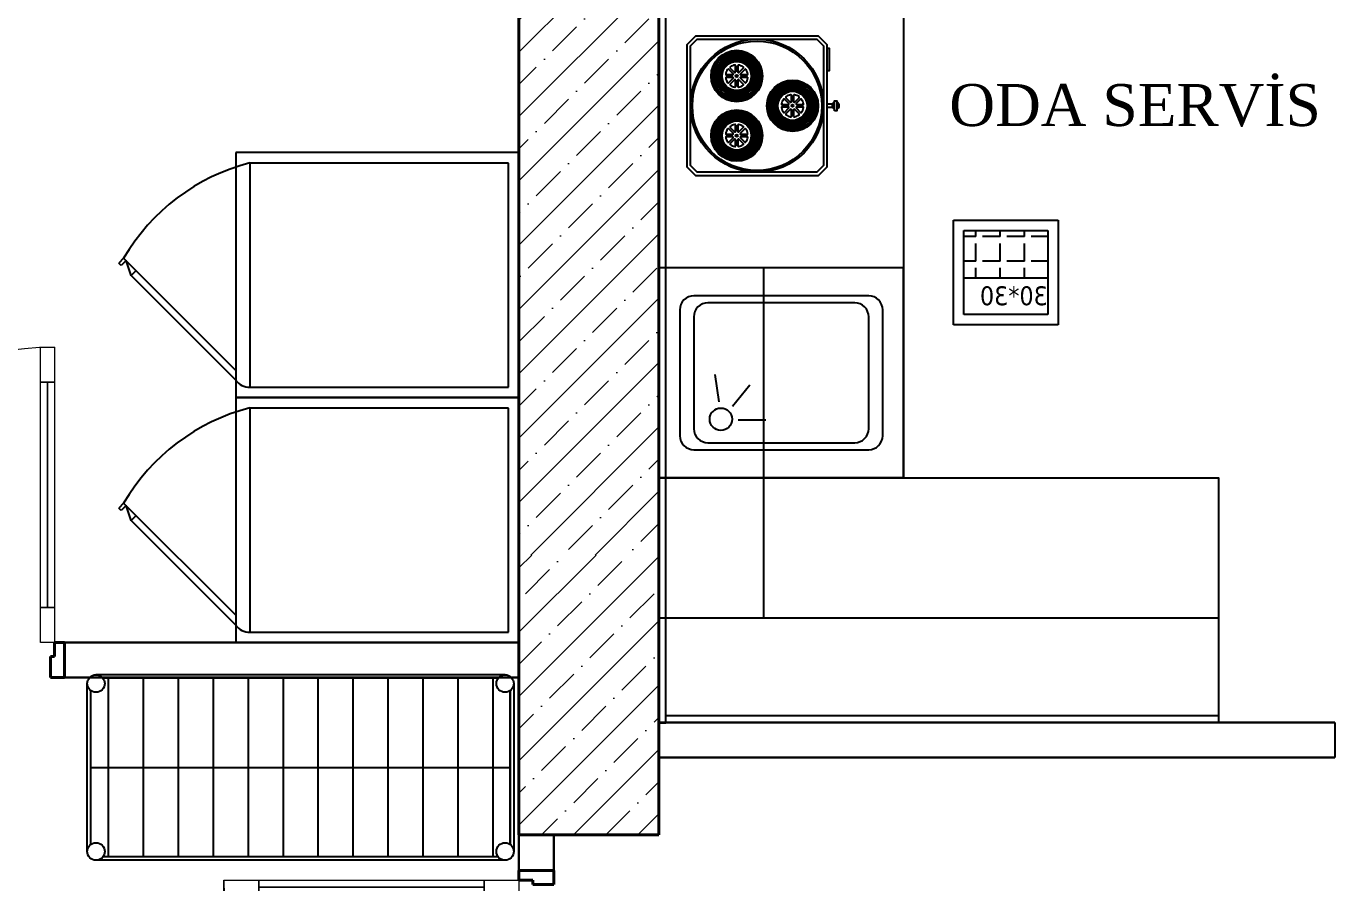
# Model space of a CAD drawing. Header units: millimetres. Extents: x 1531071 to 1560283, y -701792 to -691067.
# Drawn here: x 1553446.3 to 1553820.5, y -700233.9 to -699989.1 of the extents above; entities that cross this region are included whole.
import ezdxf

# ---------------------------------------------------------------- set-up
doc = ezdxf.new("R2010")
doc.units = ezdxf.units.MM
doc.header["$LTSCALE"] = 20
doc.header["$MEASUREMENT"] = 0
for name, color, linetype, lineweight in [('0 CE EQUP', 7, 'Continuous', 18), ('GRC-Ekipman', 4, 'Continuous', 25), ('wall ext', 30, 'Continuous', 30)]:
    doc.layers.add(name, color=color, linetype=linetype, lineweight=lineweight)
for name, color, linetype in [('07 MYCO', 7, 'Continuous'), ('Kıtc-002 Çizgi', 7, 'Continuous'), ('Kıtc-028 Yer Izgarası', 252, 'Continuous'), ('SOŞUK ODA PANELİ', 4, 'Continuous')]:
    doc.layers.add(name, color=color, linetype=linetype)
for name, color, linetype, lineweight, true_color in [('Двери ArchiCAD_Ном._пера__23', 7, 'Continuous', 40, 0xff6600), ('Двери ArchiCAD_Ном._пера__3', 7, 'Continuous', 20, 0xff6600), ('Двери ArchiCAD_Ном._пера__47', 7, 'Continuous', 25, 0x373737), ('Конструктив - Колонны_Ном._пера__202', 7, 'Continuous', 0, 0x38637a), ('Конструктив - Колонны_Ном._пера__28', 7, 'Continuous', 40, 0xffe4e1), ('Окна ArchiCAD_Ном._пера__3', 7, 'Continuous', 20, 0xff6600)]:
    doc.layers.add(name, color=color, linetype=linetype, lineweight=lineweight, true_color=true_color)
doc.styles.get("Standard").update_dxf_attribs({"font": 'tahoma.ttf', "height": 10})
doc.styles.add('Times New  Roman', font='times.ttf')

# ---------------------------------------------------------------- blocks, each defined once
blk = doc.blocks.new('Однопольная дверь 17')
at = {"layer": 'Двери ArchiCAD_Ном._пера__23', "linetype": 'Continuous'}
for p, q in [((-422, 0), (-450, 0)), ((-450, 0), (-450, -100)), ((-422, -40), (-422, 0)), ((450, 0), (422, 0)), ((422, 0), (422, -40)), ((450, -100), (450, 0)), ((-410, -40), (-422, -40)), ((-410, -100), (-410, -40)), ((422, -40), (410, -40)), ((410, -40), (410, -100)), ((-450, -100), (-410, -100)), ((410, -100), (450, -100))]:
    blk.add_line(p, q, dxfattribs=at)
at = {"layer": 'Двери ArchiCAD_Ном._пера__3', "linetype": 'Continuous'}
for p, q in [((382, 744), (382, 844)), ((382, 844), (422, 844)), ((422, 844), (422, 744)), ((382, 744), (402, 744)), ((382, 100), (382, 744)), ((422, 744), (382, 744)), ((402, 744), (422, 744)), ((402, 100), (402, 744)), ((402, 744), (402, 100)), ((402, 744), (402, 100)), ((422, 744), (422, 100)), ((402, 100), (382, 100)), ((382, 0), (382, 100)), ((382, 100), (422, 100)), ((422, 100), (402, 100)), ((422, 100), (422, 0)), ((422, 0), (382, 0))]:
    blk.add_line(p, q, dxfattribs=at)
blk.add_arc((422, 0), 844, 90, 180, dxfattribs=at)
at = {"layer": 'Двери ArchiCAD_Ном._пера__47', "linetype": 'Continuous'}
for p, q in [((-450, 0), (-450, -100)), ((450, 0), (450, -100))]:
    blk.add_line(p, q, dxfattribs=at)
blk = doc.blocks.new('Frenox Depo Tipi Dolpa Tek Kapı')
for p, q in [((70, 81), (0, 81)), ((0, 81), (0, 0)), ((70, 0), (70, 81)), ((0, 0), (70, 0))]:
    blk.add_line(p, q)
at = {"color": 251}
for p, q in [((67, 78), (3, 78)), ((3, 78), (3, 4)), ((67, 4), (67, 78)), ((3, 4), (67, 4))]:
    blk.add_line(p, q, dxfattribs=at)
at = {"color": 251, "linetype": 'Continuous'}
for p, q in [((2.95, 4), (67.05, 4)), ((62.22, 0), (30.17, -32.06)), ((65.05, 0), (35.11, -29.94)), ((35.11, -29.94), (30.87, -31.35)), ((33.7, -28.52), (35.11, -29.94)), ((30.17, -32.06), (31.58, -33.47)), ((30.87, -31.35), (32.29, -32.76)), ((32.29, -32.76), (31.58, -33.47))]:
    blk.add_line(p, q, dxfattribs=at)
for centre, radius, start, end in [((59.94, 18.71), 58.86, 194.4777, 239.613), ((61.96, 4.05), 5.1, 307.4032, 359.4667)]:
    blk.add_arc(centre, radius, start, end, dxfattribs=at)
blk = doc.blocks.new('istif rafı 122-53')
at = {"ltscale": 5}
for p, q in [((119.5, 0), (2.51, 0)), ((117.5, -1), (4.5, -1)), ((117.5, -52), (4.5, -52)), ((119.5, -53), (2.5, -53))]:
    blk.add_line(p, q, dxfattribs=at)
for p, q in [((0, -50.5), (0, -2.5)), ((122, -2.5), (122, -50.5)), ((1, -48.5), (1, -4.5)), ((121, -4.5), (121, -48.5)), ((121, -48.5), (121, -4.5))]:
    blk.add_line(p, q)
at = {"color": 149, "ltscale": 5}
for p, q in [((6, -1), (6, -52)), ((16, -1), (16, -52)), ((26, -1), (26, -52)), ((36, -1), (36, -52)), ((46, -1), (46, -52)), ((56, -1), (56, -52)), ((66, -1), (66, -52)), ((76, -1), (76, -52)), ((86, -1), (86, -52)), ((96, -1), (96, -52)), ((106, -1), (106, -52)), ((116, -1), (116, -52)), ((1, -26.5), (121, -26.5))]:
    blk.add_line(p, q, dxfattribs=at)
at = {"ltscale": 5}
for centre in [(2.5, -2.5), (119.5, -2.5), (2.5, -50.5), (119.5, -50.5)]:
    blk.add_circle(centre, 2.5, dxfattribs=at)
blk = doc.blocks.new('A$C16284146')
at = {"layer": 'Kıtc-002 Çizgi'}
for p, q in [((21.66, 52.76), (29.47, 53.87)), ((20.43, 48.95), (26.53, 43.94)), ((16.52, 47.29), (16.52, 39.4))]:
    blk.add_line(p, q, dxfattribs=at)
for points in [[(0, 0), (60, 0), (60, 70), (0, 70)], [(0, 68), (60, 68), (60, 70), (0, 70)]]:
    blk.add_lwpolyline(points, close=True, dxfattribs=at)
for points in [[(12, 6), (48, 6, 0.414214), (52, 10), (52, 60, 0.414214), (48, 64), (12, 64, 0.414214), (8, 60), (8, 10, 0.414214)], [(14, 10), (46, 10, 0.414214), (50, 14), (50, 56, 0.414214), (46, 60), (14, 60, 0.414214), (10, 56), (10, 14, 0.414214)]]:
    blk.add_lwpolyline(points, format="xyb", close=True, dxfattribs=at)
blk.add_circle((16.71, 52.26), 3.19, dxfattribs=at)
blk = doc.blocks.new('A$C1AAB3821')
at = {"layer": 'Kıtc-028 Yer Izgarası'}
for p, q in [((30, 30), (0, 30)), ((0, 30), (0, 0)), ((30, 0), (30, 30)), ((27, 27), (3, 27)), ((3, 27), (3, 3)), ((9.65, 25.24), (9.65, 27)), ((16.63, 25.24), (16.63, 27)), ((23.62, 25.24), (23.62, 27)), ((27, 3), (27, 27)), ((3, 25.24), (7.74, 25.24)), ((9.65, 25.24), (14.73, 25.24)), ((9.65, 18.25), (9.65, 23.33)), ((16.63, 25.24), (21.71, 25.24)), ((16.63, 18.25), (16.63, 23.33)), ((23.62, 25.24), (27, 25.24)), ((23.62, 18.25), (23.62, 23.33)), ((3, 18.25), (7.74, 18.25)), ((9.65, 18.25), (14.73, 18.25)), ((9.65, 13.5), (9.65, 16.35)), ((16.63, 18.25), (21.71, 18.25)), ((16.63, 13.5), (16.63, 16.35)), ((23.62, 18.25), (27, 18.25)), ((23.62, 13.5), (23.62, 16.35)), ((27, 13.5), (3, 13.5)), ((3, 13.5), (3, 3)), ((27, 3), (27, 13.5)), ((0, 0), (30, 0)), ((3, 3), (27, 3)), ((3, 3), (27, 3))]:
    blk.add_line(p, q, dxfattribs=at)
blk.add_text('30*30', height=5.4, dxfattribs=at).set_placement((3, 5.64))
blk = doc.blocks.new('KSE03')
at = {"layer": '07 MYCO', "linetype": 'Continuous'}
for p, q in [((109.7, -110.4, 867.3), (109.7, -110.4, 868.5)), ((120.3, -110.4, 867.3), (120.3, -110.4, 868.5)), ((279.7, -110.4, 867.3), (279.7, -110.4, 868.5)), ((290.3, -110.4, 867.3), (290.3, -110.4, 868.5)), ((83.4, -136.6, 867.3), (83.4, -136.6, 868.5)), ((83.4, -147.3, 867.3), (83.4, -147.3, 868.5)), ((103, -138.9, 867.3), (85.4, -138.9, 867.3)), ((85.4, -138.9, 868.5), (103, -138.9, 868.5)), ((85.4, -138.9, 867.3), (85.4, -138.9, 868.5)), ((85.4, -144.9, 867.3), (103, -144.9, 867.3)), ((103, -144.9, 868.5), (85.4, -144.9, 868.5)), ((85.4, -144.9, 867.3), (85.4, -144.9, 868.5)), ((88.9, -123.4, 867.3), (88.9, -123.4, 868.5)), ((92, -123.1, 867.3), (104.4, -135.6, 867.3)), ((104.4, -135.6, 868.5), (92, -123.1, 868.5)), ((92, -123.1, 867.3), (92, -123.1, 868.5)), ((104.4, -148.3, 867.3), (92, -160.7, 867.3)), ((92, -160.7, 868.5), (104.4, -148.3, 868.5)), ((108.7, -131.4, 867.3), (96.2, -118.9, 867.3)), ((96.2, -118.9, 868.5), (108.7, -131.4, 868.5)), ((96.2, -118.9, 867.3), (96.2, -118.9, 868.5)), ((96.5, -115.9, 867.3), (96.5, -115.9, 868.5)), ((103, -138.9, 867.3), (103, -138.9, 868.5)), ((103, -144.9, 867.3), (103, -144.9, 868.5)), ((104.4, -135.6, 867.3), (104.4, -135.6, 868.5)), ((104.4, -148.3, 867.3), (104.4, -148.3, 868.5)), ((108.7, -131.4, 867.3), (108.7, -131.4, 868.5)), ((112, -112.4, 867.3), (112, -130, 867.3)), ((112, -130, 868.5), (112, -112.4, 868.5)), ((112, -112.4, 867.3), (112, -112.4, 868.5)), ((112, -130, 867.3), (112, -130, 868.5)), ((118, -130, 867.3), (118, -112.4, 867.3)), ((118, -112.4, 868.5), (118, -130, 868.5)), ((118, -112.4, 867.3), (118, -112.4, 868.5)), ((118, -130, 867.3), (118, -130, 868.5)), ((133.8, -118.9, 867.3), (121.3, -131.4, 867.3)), ((121.3, -131.4, 868.5), (133.8, -118.9, 868.5)), ((121.3, -131.4, 867.3), (121.3, -131.4, 868.5)), ((125.6, -135.6, 867.3), (138, -123.1, 867.3)), ((138, -123.1, 868.5), (125.6, -135.6, 868.5)), ((125.6, -135.6, 867.3), (125.6, -135.6, 868.5)), ((138, -160.7, 867.3), (125.6, -148.3, 867.3)), ((125.6, -148.3, 868.5), (138, -160.7, 868.5)), ((125.6, -148.3, 867.3), (125.6, -148.3, 868.5)), ((144.6, -138.9, 867.3), (127, -138.9, 867.3)), ((127, -138.9, 868.5), (144.6, -138.9, 868.5)), ((127, -138.9, 867.3), (127, -138.9, 868.5)), ((127, -144.9, 867.3), (144.6, -144.9, 867.3)), ((144.6, -144.9, 868.5), (127, -144.9, 868.5)), ((127, -144.9, 867.3), (127, -144.9, 868.5)), ((133.5, -115.9, 867.3), (133.5, -115.9, 868.5)), ((133.8, -118.9, 867.3), (133.8, -118.9, 868.5)), ((138, -123.1, 867.3), (138, -123.1, 868.5)), ((141.1, -123.4, 867.3), (141.1, -123.4, 868.5)), ((144.6, -138.9, 867.3), (144.6, -138.9, 868.5)), ((144.6, -144.9, 867.3), (144.6, -144.9, 868.5)), ((146.6, -136.6, 867.3), (146.6, -136.6, 868.5)), ((146.6, -147.3, 867.3), (146.6, -147.3, 868.5)), ((253.4, -136.6, 867.3), (253.4, -136.6, 868.5)), ((253.4, -147.3, 867.3), (253.4, -147.3, 868.5)), ((273, -138.9, 867.3), (255.4, -138.9, 867.3)), ((255.4, -138.9, 868.5), (273, -138.9, 868.5)), ((255.4, -138.9, 867.3), (255.4, -138.9, 868.5)), ((255.4, -144.9, 867.3), (273, -144.9, 867.3)), ((273, -144.9, 868.5), (255.4, -144.9, 868.5)), ((255.4, -144.9, 867.3), (255.4, -144.9, 868.5)), ((258.9, -123.4, 867.3), (258.9, -123.4, 868.5)), ((262, -123.1, 867.3), (274.4, -135.6, 867.3)), ((274.4, -135.6, 868.5), (262, -123.1, 868.5)), ((262, -123.1, 867.3), (262, -123.1, 868.5)), ((274.4, -148.3, 867.3), (262, -160.7, 867.3)), ((262, -160.7, 868.5), (274.4, -148.3, 868.5)), ((278.7, -131.4, 867.3), (266.2, -118.9, 867.3)), ((266.2, -118.9, 868.5), (278.7, -131.4, 868.5)), ((266.2, -118.9, 867.3), (266.2, -118.9, 868.5)), ((266.5, -115.9, 867.3), (266.5, -115.9, 868.5)), ((273, -138.9, 867.3), (273, -138.9, 868.5)), ((273, -144.9, 867.3), (273, -144.9, 868.5)), ((274.4, -135.6, 867.3), (274.4, -135.6, 868.5)), ((274.4, -148.3, 867.3), (274.4, -148.3, 868.5)), ((278.7, -131.4, 867.3), (278.7, -131.4, 868.5)), ((282, -112.4, 867.3), (282, -130, 867.3)), ((282, -130, 868.5), (282, -112.4, 868.5)), ((282, -112.4, 867.3), (282, -112.4, 868.5)), ((282, -130, 867.3), (282, -130, 868.5)), ((288, -130, 867.3), (288, -112.4, 867.3)), ((288, -112.4, 868.5), (288, -130, 868.5)), ((288, -112.4, 867.3), (288, -112.4, 868.5)), ((288, -130, 867.3), (288, -130, 868.5)), ((303.8, -118.9, 867.3), (291.3, -131.4, 867.3)), ((291.3, -131.4, 868.5), (303.8, -118.9, 868.5)), ((291.3, -131.4, 867.3), (291.3, -131.4, 868.5)), ((295.6, -135.6, 867.3), (308, -123.1, 867.3)), ((308, -123.1, 868.5), (295.6, -135.6, 868.5)), ((295.6, -135.6, 867.3), (295.6, -135.6, 868.5)), ((308, -160.7, 867.3), (295.6, -148.3, 867.3)), ((295.6, -148.3, 868.5), (308, -160.7, 868.5)), ((295.6, -148.3, 867.3), (295.6, -148.3, 868.5)), ((314.6, -138.9, 867.3), (297, -138.9, 867.3)), ((297, -138.9, 868.5), (314.6, -138.9, 868.5)), ((297, -138.9, 867.3), (297, -138.9, 868.5)), ((297, -144.9, 867.3), (314.6, -144.9, 867.3)), ((314.6, -144.9, 868.5), (297, -144.9, 868.5)), ((297, -144.9, 867.3), (297, -144.9, 868.5)), ((303.5, -115.9, 867.3), (303.5, -115.9, 868.5)), ((303.8, -118.9, 867.3), (303.8, -118.9, 868.5)), ((308, -123.1, 867.3), (308, -123.1, 868.5)), ((311.1, -123.4, 867.3), (311.1, -123.4, 868.5)), ((314.6, -138.9, 867.3), (314.6, -138.9, 868.5)), ((314.6, -144.9, 867.3), (314.6, -144.9, 868.5)), ((316.6, -136.6, 867.3), (316.6, -136.6, 868.5)), ((316.6, -147.3, 867.3), (316.6, -147.3, 868.5)), ((88.9, -160.5, 867.3), (88.9, -160.5, 868.5)), ((92, -160.7, 867.3), (92, -160.7, 868.5)), ((96.2, -165, 867.3), (108.7, -152.5, 867.3)), ((108.7, -152.5, 868.5), (96.2, -165, 868.5)), ((96.2, -165, 867.3), (96.2, -165, 868.5)), ((96.5, -168, 867.3), (96.5, -168, 868.5)), ((108.7, -152.5, 867.3), (108.7, -152.5, 868.5)), ((109.7, -173.5, 867.3), (109.7, -173.5, 868.5)), ((112, -153.9, 867.3), (112, -171.5, 867.3)), ((112, -171.5, 868.5), (112, -153.9, 868.5)), ((112, -153.9, 867.3), (112, -153.9, 868.5)), ((112, -171.5, 867.3), (112, -171.5, 868.5)), ((118, -171.5, 867.3), (118, -153.9, 867.3)), ((118, -153.9, 868.5), (118, -171.5, 868.5)), ((118, -153.9, 867.3), (118, -153.9, 868.5)), ((118, -171.5, 867.3), (118, -171.5, 868.5)), ((120.3, -173.5, 867.3), (120.3, -173.5, 868.5)), ((121.3, -152.5, 867.3), (133.8, -165, 867.3)), ((133.8, -165, 868.5), (121.3, -152.5, 868.5)), ((121.3, -152.5, 867.3), (121.3, -152.5, 868.5)), ((133.5, -168, 867.3), (133.5, -168, 868.5)), ((133.8, -165, 867.3), (133.8, -165, 868.5)), ((138, -160.7, 867.3), (138, -160.7, 868.5)), ((141.1, -160.5, 867.3), (141.1, -160.5, 868.5)), ((258.9, -160.5, 867.3), (258.9, -160.5, 868.5)), ((262, -160.7, 867.3), (262, -160.7, 868.5)), ((266.2, -165, 867.3), (278.7, -152.5, 867.3)), ((278.7, -152.5, 868.5), (266.2, -165, 868.5)), ((266.2, -165, 867.3), (266.2, -165, 868.5)), ((266.5, -168, 867.3), (266.5, -168, 868.5)), ((278.7, -152.5, 867.3), (278.7, -152.5, 868.5)), ((279.7, -173.5, 867.3), (279.7, -173.5, 868.5)), ((282, -153.9, 867.3), (282, -171.5, 867.3)), ((282, -171.5, 868.5), (282, -153.9, 868.5)), ((282, -153.9, 867.3), (282, -153.9, 868.5)), ((282, -171.5, 867.3), (282, -171.5, 868.5)), ((288, -171.5, 867.3), (288, -153.9, 867.3)), ((288, -153.9, 868.5), (288, -171.5, 868.5)), ((288, -153.9, 867.3), (288, -153.9, 868.5)), ((288, -171.5, 867.3), (288, -171.5, 868.5)), ((290.3, -173.5, 867.3), (290.3, -173.5, 868.5)), ((291.3, -152.5, 867.3), (303.8, -165, 867.3)), ((303.8, -165, 868.5), (291.3, -152.5, 868.5)), ((291.3, -152.5, 867.3), (291.3, -152.5, 868.5)), ((303.5, -168, 867.3), (303.5, -168, 868.5)), ((303.8, -165, 867.3), (303.8, -165, 868.5)), ((308, -160.7, 867.3), (308, -160.7, 868.5)), ((311.1, -160.5, 867.3), (311.1, -160.5, 868.5)), ((168.4, -296.2, 867.3), (168.4, -296.2, 868.5)), ((188, -298.5, 867.3), (170.4, -298.5, 867.3)), ((170.4, -298.5, 868.5), (188, -298.5, 868.5)), ((170.4, -298.5, 867.3), (170.4, -298.5, 868.5)), ((173.9, -283, 867.3), (173.9, -283, 868.5)), ((177, -282.7, 867.3), (189.4, -295.1, 867.3)), ((189.4, -295.1, 868.5), (177, -282.7, 868.5)), ((177, -282.7, 867.3), (177, -282.7, 868.5)), ((193.7, -290.9, 867.3), (181.2, -278.5, 867.3)), ((181.2, -278.5, 868.5), (193.7, -290.9, 868.5)), ((181.2, -278.5, 867.3), (181.2, -278.5, 868.5)), ((181.5, -275.4, 867.3), (181.5, -275.4, 868.5)), ((188, -298.5, 867.3), (188, -298.5, 868.5)), ((189.4, -295.1, 867.3), (189.4, -295.1, 868.5)), ((193.7, -290.9, 867.3), (193.7, -290.9, 868.5)), ((194.7, -269.9, 867.3), (194.7, -269.9, 868.5)), ((197, -271.9, 867.3), (197, -289.5, 867.3)), ((197, -289.5, 868.5), (197, -271.9, 868.5)), ((197, -271.9, 867.3), (197, -271.9, 868.5)), ((197, -289.5, 867.3), (197, -289.5, 868.5)), ((203, -289.5, 867.3), (203, -271.9, 867.3)), ((203, -271.9, 868.5), (203, -289.5, 868.5)), ((203, -271.9, 867.3), (203, -271.9, 868.5)), ((203, -289.5, 867.3), (203, -289.5, 868.5)), ((205.3, -269.9, 867.3), (205.3, -269.9, 868.5)), ((218.8, -278.5, 867.3), (206.3, -290.9, 867.3)), ((206.3, -290.9, 868.5), (218.8, -278.5, 868.5)), ((206.3, -290.9, 867.3), (206.3, -290.9, 868.5)), ((210.6, -295.1, 867.3), (223, -282.7, 867.3)), ((223, -282.7, 868.5), (210.6, -295.1, 868.5)), ((210.6, -295.1, 867.3), (210.6, -295.1, 868.5)), ((229.6, -298.5, 867.3), (212, -298.5, 867.3)), ((212, -298.5, 868.5), (229.6, -298.5, 868.5)), ((212, -298.5, 867.3), (212, -298.5, 868.5)), ((218.5, -275.4, 867.3), (218.5, -275.4, 868.5)), ((218.8, -278.5, 867.3), (218.8, -278.5, 868.5)), ((223, -282.7, 867.3), (223, -282.7, 868.5)), ((226.1, -283, 867.3), (226.1, -283, 868.5)), ((229.6, -298.5, 867.3), (229.6, -298.5, 868.5)), ((231.6, -296.2, 867.3), (231.6, -296.2, 868.5)), ((168.4, -306.8, 867.3), (168.4, -306.8, 868.5)), ((170.4, -304.5, 867.3), (188, -304.5, 867.3)), ((188, -304.5, 868.5), (170.4, -304.5, 868.5)), ((170.4, -304.5, 867.3), (170.4, -304.5, 868.5)), ((173.9, -320, 867.3), (173.9, -320, 868.5)), ((189.4, -307.8, 867.3), (177, -320.3, 867.3)), ((177, -320.3, 868.5), (189.4, -307.8, 868.5)), ((177, -320.3, 867.3), (177, -320.3, 868.5)), ((181.2, -324.5, 867.3), (193.7, -312.1, 867.3)), ((193.7, -312.1, 868.5), (181.2, -324.5, 868.5)), ((181.2, -324.5, 867.3), (181.2, -324.5, 868.5)), ((181.5, -327.6, 867.3), (181.5, -327.6, 868.5)), ((188, -304.5, 867.3), (188, -304.5, 868.5)), ((189.4, -307.8, 867.3), (189.4, -307.8, 868.5)), ((193.7, -312.1, 867.3), (193.7, -312.1, 868.5)), ((194.7, -333, 867.3), (194.7, -333, 868.5)), ((197, -313.5, 867.3), (197, -331.1, 867.3)), ((197, -331.1, 868.5), (197, -313.5, 868.5)), ((197, -313.5, 867.3), (197, -313.5, 868.5)), ((197, -331.1, 867.3), (197, -331.1, 868.5)), ((203, -331.1, 867.3), (203, -313.5, 867.3)), ((203, -313.5, 868.5), (203, -331.1, 868.5)), ((203, -313.5, 867.3), (203, -313.5, 868.5)), ((203, -331.1, 867.3), (203, -331.1, 868.5)), ((205.3, -333, 867.3), (205.3, -333, 868.5)), ((206.3, -312.1, 867.3), (218.8, -324.5, 867.3)), ((218.8, -324.5, 868.5), (206.3, -312.1, 868.5)), ((206.3, -312.1, 867.3), (206.3, -312.1, 868.5)), ((223, -320.3, 867.3), (210.6, -307.8, 867.3)), ((210.6, -307.8, 868.5), (223, -320.3, 868.5)), ((210.6, -307.8, 867.3), (210.6, -307.8, 868.5)), ((212, -304.5, 867.3), (229.6, -304.5, 867.3)), ((229.6, -304.5, 868.5), (212, -304.5, 868.5)), ((212, -304.5, 867.3), (212, -304.5, 868.5)), ((218.5, -327.6, 867.3), (218.5, -327.6, 868.5)), ((218.8, -324.5, 867.3), (218.8, -324.5, 868.5)), ((223, -320.3, 867.3), (223, -320.3, 868.5)), ((226.1, -320, 867.3), (226.1, -320, 868.5)), ((229.6, -304.5, 867.3), (229.6, -304.5, 868.5)), ((231.6, -306.8, 867.3), (231.6, -306.8, 868.5))]:
    blk.add_line(p, q, dxfattribs=at)
at = {"layer": '07 MYCO'}
for p, q in [((195, -416.3), (195, -400)), ((205, -416.3), (205, -400))]:
    blk.add_line(p, q, dxfattribs=at)
for points in [[(25, 0), (375, 0), (400, -25), (400, -375), (375, -400), (25, -400), (0, -375), (0, -25)], [(29.1, -10), (370.9, -10), (390, -29.1), (390, -370.9), (370.9, -390), (29.1, -390), (10, -370.9), (10, -29.1)], [(363.7, -400), (300.8, -400), (300.8, -407.6), (363.7, -407.6)], [(186, -422), (214, -422), (214, -428), (186, -428)]]:
    blk.add_lwpolyline(points, close=True, dxfattribs=at)
for radius in [190, 185]:
    blk.add_circle((200, -200), radius, dxfattribs=at)
at = {"layer": '07 MYCO', "linetype": 'Continuous'}
for centre, radius in [((115, -141.9, 895.2), 73.5), ((115, -141.9, 894), 73.5), ((115, -141.9, 894), 70.1), ((115, -141.9, 895.2), 70.1), ((115, -141.9, 895.6), 69.6), ((115, -141.9, 895.8), 69.6), ((115, -141.9, 896.3), 69.5), ((115, -141.9, 895.4), 68.4), ((115, -141.9, 895.8), 68.3), ((115, -141.9, 896.3), 68.3), ((115, -141.9, 904.8), 68.1), ((285, -141.9, 895.2), 73.5), ((285, -141.9, 894), 73.5), ((285, -141.9, 894), 70.1), ((285, -141.9, 895.2), 70.1), ((285, -141.9, 895.6), 69.6), ((285, -141.9, 895.8), 69.6), ((285, -141.9, 896.3), 69.5), ((285, -141.9, 895.4), 68.4), ((285, -141.9, 895.8), 68.3), ((285, -141.9, 896.3), 68.3), ((285, -141.9, 904.8), 68.1), ((115, -141.9, 904.6), 66.9), ((115, -141.9, 908.6), 62.2), ((115, -141.9, 909.8), 62.2), ((115, -141.9, 908.6), 57.6), ((115, -141.9, 909.8), 57.6), ((115, -141.9, 907), 55.9), ((115, -141.9, 907.2), 54.7), ((115, -141.9, 897.4), 54.7), ((115, -141.9, 896.3), 54.3), ((115, -141.9, 895.8), 54), ((115, -141.9, 897.6), 53.5), ((115, -141.9, 894.6), 51.5), ((115, -141.9, 895.8), 51.5), ((115, -141.9, 894.6), 48.7), ((115, -141.9, 895.8), 48.7), ((115, -141.9, 892.8), 46.7), ((115, -141.9, 892.9), 45.6), ((115, -141.9, 870.2), 44.8), ((115, -141.9, 870.3), 43.6), ((115, -141.9, 867.3), 41.6), ((115, -141.9, 868.5), 41.6), ((285, -141.9, 904.6), 66.9), ((285, -141.9, 908.6), 62.2), ((285, -141.9, 909.8), 62.2), ((285, -141.9, 908.6), 57.6), ((285, -141.9, 909.8), 57.6), ((285, -141.9, 907), 55.9), ((285, -141.9, 907.2), 54.7), ((285, -141.9, 897.4), 54.7), ((285, -141.9, 896.3), 54.3), ((285, -141.9, 895.8), 54), ((285, -141.9, 897.6), 53.5), ((285, -141.9, 894.6), 51.5), ((285, -141.9, 895.8), 51.5), ((285, -141.9, 894.6), 48.7), ((285, -141.9, 895.8), 48.7), ((285, -141.9, 892.8), 46.7), ((285, -141.9, 892.9), 45.6), ((285, -141.9, 870.2), 44.8), ((285, -141.9, 870.3), 43.6), ((285, -141.9, 867.3), 41.6), ((285, -141.9, 868.5), 41.6), ((115, -141.9, 867.3), 3.25), ((115, -141.9, 868.5), 3.25), ((285, -141.9, 867.3), 3.25), ((285, -141.9, 868.5), 3.25), ((200, -301.5, 895.2), 73.5), ((200, -301.5, 894), 73.5), ((200, -301.5, 894), 70.1), ((200, -301.5, 895.2), 70.1), ((200, -301.5, 895.6), 69.6), ((200, -301.5, 895.8), 69.6), ((200, -301.5, 896.3), 69.5), ((200, -301.5, 895.4), 68.4), ((200, -301.5, 896.3), 68.3), ((200, -301.5, 895.8), 68.3), ((200, -301.5, 904.8), 68.1), ((200, -301.5, 904.6), 66.9), ((200, -301.5, 908.6), 62.2), ((200, -301.5, 909.8), 62.2), ((200, -301.5, 909.8), 57.6), ((200, -301.5, 908.6), 57.6), ((200, -301.5, 907), 55.9), ((200, -301.5, 907.2), 54.7), ((200, -301.5, 897.4), 54.7), ((200, -301.5, 896.3), 54.3), ((200, -301.5, 895.8), 54), ((200, -301.5, 897.6), 53.5), ((200, -301.5, 894.6), 51.5), ((200, -301.5, 895.8), 51.5), ((200, -301.5, 895.8), 48.7), ((200, -301.5, 894.6), 48.7), ((200, -301.5, 892.8), 46.7), ((200, -301.5, 892.9), 45.6), ((200, -301.5, 870.2), 44.8), ((200, -301.5, 870.3), 43.6), ((200, -301.5, 867.3), 41.6), ((200, -301.5, 868.5), 41.6), ((200, -301.5, 867.3), 3.25), ((200, -301.5, 868.5), 3.25)]:
    blk.add_circle(centre, radius, dxfattribs=at)
for centre, radius, start, end in [((115, -141.9, 867.3), 32, 99.5941, 125.4059), ((115, -141.9, 868.5), 32, 99.5941, 125.4059), ((110, -112.4, 867.3), 2, 0, 99.5941), ((110, -112.4, 868.5), 2, 0, 99.5941), ((120, -112.4, 867.3), 2, 80.4059, 180), ((120, -112.4, 868.5), 2, 80.4059, 180), ((115, -141.9, 867.3), 32, 54.5941, 80.4059), ((115, -141.9, 868.5), 32, 54.5941, 80.4059), ((285, -141.9, 867.3), 32, 99.5941, 125.4059), ((285, -141.9, 868.5), 32, 99.5941, 125.4059), ((280, -112.4, 867.3), 2, 0, 99.5941), ((280, -112.4, 868.5), 2, 0, 99.5941), ((290, -112.4, 867.3), 2, 80.4059, 180), ((290, -112.4, 868.5), 2, 80.4059, 180), ((285, -141.9, 867.3), 32, 54.5941, 80.4059), ((285, -141.9, 868.5), 32, 54.5941, 80.4059), ((115, -141.9, 867.3), 32, 144.5941, 170.4059), ((115, -141.9, 868.5), 32, 144.5941, 170.4059), ((85.4, -136.9, 867.3), 2, 170.4059, 270), ((85.4, -136.9, 868.5), 2, 170.4059, 270), ((85.4, -146.9, 867.3), 2, 90, 189.5941), ((85.4, -146.9, 868.5), 2, 90, 189.5941), ((115, -141.9, 867.3), 32, 189.5941, 215.4059), ((115, -141.9, 868.5), 32, 189.5941, 215.4059), ((90.5, -124.6, 867.3), 2, 45, 144.5941), ((90.5, -124.6, 868.5), 2, 45, 144.5941), ((97.6, -117.5, 867.3), 2, 125.4059, 225), ((97.6, -117.5, 868.5), 2, 125.4059, 225), ((103, -137, 867.3), 1.96, 270, 45), ((103, -137, 868.5), 1.96, 270, 45), ((103, -146.9, 867.3), 1.96, 315, 90), ((103, -146.9, 868.5), 1.96, 315, 90), ((110, -130, 867.3), 1.96, 225, 0), ((110, -130, 868.5), 1.96, 225, 0), ((120, -130, 867.3), 1.96, 180, 315), ((120, -130, 868.5), 1.96, 180, 315), ((127, -137, 867.3), 1.96, 135, 270), ((127, -137, 868.5), 1.96, 135, 270), ((127, -146.9, 867.3), 1.96, 90, 225), ((127, -146.9, 868.5), 1.96, 90, 225), ((132.4, -117.5, 867.3), 2, 315, 54.5941), ((132.4, -117.5, 868.5), 2, 315, 54.5941), ((139.5, -124.6, 867.3), 2, 35.4059, 135), ((139.5, -124.6, 868.5), 2, 35.4059, 135), ((115, -141.9, 867.3), 32, 9.5941, 35.4059), ((115, -141.9, 868.5), 32, 9.5941, 35.4059), ((115, -141.9, 867.3), 32, 324.5941, 350.4059), ((115, -141.9, 868.5), 32, 324.5941, 350.4059), ((144.6, -136.9, 867.3), 2, 270, 9.5941), ((144.6, -136.9, 868.5), 2, 270, 9.5941), ((144.6, -146.9, 867.3), 2, 350.4059, 90), ((144.6, -146.9, 868.5), 2, 350.4059, 90), ((285, -141.9, 867.3), 32, 144.5941, 170.4059), ((285, -141.9, 868.5), 32, 144.5941, 170.4059), ((255.4, -136.9, 867.3), 2, 170.4059, 270), ((255.4, -136.9, 868.5), 2, 170.4059, 270), ((255.4, -146.9, 867.3), 2, 90, 189.5941), ((255.4, -146.9, 868.5), 2, 90, 189.5941), ((285, -141.9, 867.3), 32, 189.5941, 215.4059), ((285, -141.9, 868.5), 32, 189.5941, 215.4059), ((260.5, -124.6, 867.3), 2, 45, 144.5941), ((260.5, -124.6, 868.5), 2, 45, 144.5941), ((267.6, -117.5, 867.3), 2, 125.4059, 225), ((267.6, -117.5, 868.5), 2, 125.4059, 225), ((273, -137, 867.3), 1.96, 270, 45), ((273, -137, 868.5), 1.96, 270, 45), ((273, -146.9, 867.3), 1.96, 315, 90), ((273, -146.9, 868.5), 1.96, 315, 90), ((280, -130, 867.3), 1.96, 225, 0), ((280, -130, 868.5), 1.96, 225, 0), ((290, -130, 867.3), 1.96, 180, 315), ((290, -130, 868.5), 1.96, 180, 315), ((297, -137, 867.3), 1.96, 135, 270), ((297, -137, 868.5), 1.96, 135, 270), ((297, -146.9, 867.3), 1.96, 90, 225), ((297, -146.9, 868.5), 1.96, 90, 225), ((302.4, -117.5, 867.3), 2, 315, 54.5941), ((302.4, -117.5, 868.5), 2, 315, 54.5941), ((309.5, -124.6, 867.3), 2, 35.4059, 135), ((309.5, -124.6, 868.5), 2, 35.4059, 135), ((285, -141.9, 867.3), 32, 9.5941, 35.4059), ((285, -141.9, 868.5), 32, 9.5941, 35.4059), ((285, -141.9, 867.3), 32, 324.5941, 350.4059), ((285, -141.9, 868.5), 32, 324.5941, 350.4059), ((314.6, -136.9, 867.3), 2, 270, 9.5941), ((314.6, -136.9, 868.5), 2, 270, 9.5941), ((314.6, -146.9, 867.3), 2, 350.4059, 90), ((314.6, -146.9, 868.5), 2, 350.4059, 90), ((90.5, -159.3, 867.3), 2, 215.4059, 315), ((90.5, -159.3, 868.5), 2, 215.4059, 315), ((97.6, -166.4, 867.3), 2, 135, 234.5941), ((97.6, -166.4, 868.5), 2, 135, 234.5941), ((115, -141.9, 867.3), 32, 234.5941, 260.4059), ((115, -141.9, 868.5), 32, 234.5941, 260.4059), ((110, -153.9, 867.3), 1.96, 0, 135), ((110, -153.9, 868.5), 1.96, 0, 135), ((110, -171.5, 867.3), 2, 260.4059, 0), ((110, -171.5, 868.5), 2, 260.4059, 0), ((120, -153.9, 867.3), 1.96, 45, 180), ((120, -153.9, 868.5), 1.96, 45, 180), ((120, -171.5, 867.3), 2, 180, 279.5941), ((120, -171.5, 868.5), 2, 180, 279.5941), ((115, -141.9, 867.3), 32, 279.5941, 305.4059), ((115, -141.9, 868.5), 32, 279.5941, 305.4059), ((132.4, -166.4, 867.3), 2, 305.4059, 45), ((132.4, -166.4, 868.5), 2, 305.4059, 45), ((139.5, -159.3, 867.3), 2, 225, 324.5941), ((139.5, -159.3, 868.5), 2, 225, 324.5941), ((260.5, -159.3, 867.3), 2, 215.4059, 315), ((260.5, -159.3, 868.5), 2, 215.4059, 315), ((267.6, -166.4, 867.3), 2, 135, 234.5941), ((267.6, -166.4, 868.5), 2, 135, 234.5941), ((285, -141.9, 867.3), 32, 234.5941, 260.4059), ((285, -141.9, 868.5), 32, 234.5941, 260.4059), ((280, -153.9, 867.3), 1.96, 0, 135), ((280, -153.9, 868.5), 1.96, 0, 135), ((280, -171.5, 867.3), 2, 260.4059, 0), ((280, -171.5, 868.5), 2, 260.4059, 0), ((290, -153.9, 867.3), 1.96, 45, 180), ((290, -153.9, 868.5), 1.96, 45, 180), ((290, -171.5, 867.3), 2, 180, 279.5941), ((290, -171.5, 868.5), 2, 180, 279.5941), ((285, -141.9, 867.3), 32, 279.5941, 305.4059), ((285, -141.9, 868.5), 32, 279.5941, 305.4059), ((302.4, -166.4, 867.3), 2, 305.4059, 45), ((302.4, -166.4, 868.5), 2, 305.4059, 45), ((309.5, -159.3, 867.3), 2, 225, 324.5941), ((309.5, -159.3, 868.5), 2, 225, 324.5941), ((200, -301.5, 867.3), 32, 144.5941, 170.4059), ((200, -301.5, 868.5), 32, 144.5941, 170.4059), ((170.4, -296.5, 867.3), 2, 170.4059, 270), ((170.4, -296.5, 868.5), 2, 170.4059, 270), ((175.5, -284.1, 867.3), 2, 45, 144.5941), ((175.5, -284.1, 868.5), 2, 45, 144.5941), ((182.6, -277, 867.3), 2, 125.4059, 225), ((182.6, -277, 868.5), 2, 125.4059, 225), ((200, -301.5, 867.3), 32, 99.5941, 125.4059), ((200, -301.5, 868.5), 32, 99.5941, 125.4059), ((188, -296.5, 867.3), 1.96, 270, 45), ((188, -296.5, 868.5), 1.96, 270, 45), ((195, -289.5, 867.3), 1.96, 225, 0), ((195, -289.5, 868.5), 1.96, 225, 0), ((195, -271.9, 867.3), 2, 0, 99.5941), ((195, -271.9, 868.5), 2, 0, 99.5941), ((205, -271.9, 867.3), 2, 80.4059, 180), ((205, -271.9, 868.5), 2, 80.4059, 180), ((205, -289.5, 867.3), 1.96, 180, 315), ((205, -289.5, 868.5), 1.96, 180, 315), ((200, -301.5, 867.3), 32, 54.5941, 80.4059), ((200, -301.5, 868.5), 32, 54.5941, 80.4059), ((212, -296.5, 867.3), 1.96, 135, 270), ((212, -296.5, 868.5), 1.96, 135, 270), ((217.4, -277, 867.3), 2, 315, 54.5941), ((217.4, -277, 868.5), 2, 315, 54.5941), ((224.5, -284.1, 867.3), 2, 35.4059, 135), ((224.5, -284.1, 868.5), 2, 35.4059, 135), ((200, -301.5, 867.3), 32, 9.5941, 35.4059), ((200, -301.5, 868.5), 32, 9.5941, 35.4059), ((229.6, -296.5, 867.3), 2, 270, 9.5941), ((229.6, -296.5, 868.5), 2, 270, 9.5941), ((170.4, -306.5, 867.3), 2, 90, 189.5941), ((170.4, -306.5, 868.5), 2, 90, 189.5941), ((200, -301.5, 867.3), 32, 189.5941, 215.4059), ((200, -301.5, 868.5), 32, 189.5941, 215.4059), ((175.5, -318.9, 867.3), 2, 215.4059, 315), ((175.5, -318.9, 868.5), 2, 215.4059, 315), ((182.6, -325.9, 867.3), 2, 135, 234.5941), ((182.6, -325.9, 868.5), 2, 135, 234.5941), ((200, -301.5, 867.3), 32, 234.5941, 260.4059), ((200, -301.5, 868.5), 32, 234.5941, 260.4059), ((188, -306.4, 867.3), 1.96, 315, 90), ((188, -306.4, 868.5), 1.96, 315, 90), ((195, -313.5, 867.3), 1.96, 0, 135), ((195, -313.5, 868.5), 1.96, 0, 135), ((195, -331.1, 867.3), 2, 260.4059, 0), ((195, -331.1, 868.5), 2, 260.4059, 0), ((205, -313.5, 867.3), 1.96, 45, 180), ((205, -313.5, 868.5), 1.96, 45, 180), ((205, -331.1, 867.3), 2, 180, 279.5941), ((205, -331.1, 868.5), 2, 180, 279.5941), ((200, -301.5, 867.3), 32, 279.5941, 305.4059), ((200, -301.5, 868.5), 32, 279.5941, 305.4059), ((212, -306.4, 867.3), 1.96, 90, 225), ((212, -306.4, 868.5), 1.96, 90, 225), ((217.4, -325.9, 867.3), 2, 305.4059, 45), ((217.4, -325.9, 868.5), 2, 305.4059, 45), ((224.5, -318.9, 867.3), 2, 225, 324.5941), ((224.5, -318.9, 868.5), 2, 225, 324.5941), ((200, -301.5, 867.3), 32, 324.5941, 350.4059), ((200, -301.5, 868.5), 32, 324.5941, 350.4059), ((229.6, -306.5, 867.3), 2, 350.4059, 90), ((229.6, -306.5, 868.5), 2, 350.4059, 90)]:
    blk.add_arc(centre, radius, start, end, dxfattribs=at)
at = {"layer": '07 MYCO'}
for radius, start, end in [(10, 17.4576, 162.5424), (10, 197.4576, 342.5424), (8, 22.0243, 157.9757), (8, 202.0243, 337.9757)]:
    blk.add_arc((200, -425), radius, start, end, dxfattribs=at)

msp = doc.modelspace()

# ---------------------------------------------------------------- hatches: boundary and pattern name
at = {"layer": 'Конструктив - Колонны_Ном._пера__202', "linetype": 'Continuous'}
h = msp.add_hatch(dxfattribs=at)
h.set_pattern_fill('ЖЕЛЕЗОБЕТОН__ГОСТ_', color=1, scale=0.1, style=0, pattern_type=2)
h.set_pattern_definition([(45, (1547833.123, -706412.456), (-9.192388, 9.192388), []), (45, (1547828.527, -706407.86), (-9.192388, 9.192388), [9.75, -3.25, 0, -3.25])])
h.paths.add_polyline_path([(1553627.21, -699620.21), (1553587.21, -699620.21), (1553587.21, -700140.21), (1553627.21, -700140.21)])
h = msp.add_hatch(dxfattribs=at)
h.set_pattern_fill('ЖЕЛЕЗОБЕТОН__ГОСТ_', color=1, scale=0.1, style=0, pattern_type=2)
h.set_pattern_definition([(45, (1547823.123, -706312.456), (-9.192388, 9.192388), []), (45, (1547818.527, -706307.86), (-9.192388, 9.192388), [9.75, -3.25, 0, -3.25])])
h.paths.add_polyline_path([(1553587.21, -700220.21), (1553627.21, -700220.21), (1553627.21, -700140.21), (1553587.21, -700140.21)])

# ---------------------------------------------------------------- linework, layer by layer
at = {"color": 0, "lineweight": 30, "ltscale": 0.5}
for points in [[(1553457.21, -700165.21), (1553587.21, -700165.21), (1553587.21, -700175.21), (1553457.21, -700175.21)], [(1553820.51, -700188.11), (1553627.21, -700188.11), (1553627.21, -700198.11), (1553820.51, -700198.11)], [(1553587.21, -700220.21), (1553587.21, -700230.35)], [(1553597.21, -700220.21), (1553597.21, -700230.35)]]:
    msp.add_lwpolyline(points, dxfattribs=at)
at = {"layer": 'SOŞUK ODA PANELİ', "color": 0, "lineweight": -3, "ltscale": 0.5}
for p, q in [((1553629.21, -700058.11), (1553629.21, -699903.17)), ((1553657.21, -700158.11), (1553657.21, -700058.11)), ((1553627.21, -700118.11), (1553697.21, -700118.11)), ((1553627.21, -700188.11), (1553627.21, -700158.11)), ((1553627.21, -700188.11), (1553627.21, -700158.11)), ((1553627.21, -700158.11), (1553787.21, -700158.11)), ((1553627.21, -700158.11), (1553657.21, -700158.11))]:
    msp.add_line(p, q, dxfattribs=at)
for points in [[(1553697.21, -700118.11), (1553627.21, -700118.11), (1553627.21, -699903.17), (1553697.21, -699903.17)], [(1553787.21, -700188.11), (1553627.21, -700188.11), (1553627.21, -700118.11), (1553787.21, -700118.11)], [(1553629.21, -700118.11), (1553627.21, -700118.11), (1553627.21, -700188.13), (1553629.21, -700188.13)], [(1553627.21, -700158.11), (1553787.21, -700158.11), (1553787.21, -700188.11), (1553627.21, -700188.11)], [(1553629.21, -700186.11), (1553787.21, -700186.11), (1553787.21, -700188.11), (1553629.21, -700188.11)]]:
    msp.add_lwpolyline(points, close=True, dxfattribs=at)
at = {"layer": 'wall ext', "color": 0, "lineweight": -3, "ltscale": 0.5}
for points in [[(1553587.21, -700175.21), (1553457.21, -700175.21), (1553457.21, -700165.21)], [(1553467.21, -700175.21), (1553457.21, -700175.21), (1553457.21, -700165.21)], [(1553627.21, -700188.13), (1553772.21, -700188.11)], [(1553627.21, -700188.13), (1553772.21, -700188.11)], [(1553820.51, -700188.11), (1553820.51, -700198.11)], [(1553627.21, -700198.13), (1553820.51, -700198.11)], [(1553597.21, -700230.35), (1553587.21, -700230.35)]]:
    msp.add_lwpolyline(points, dxfattribs=at)
at = {"layer": 'Конструктив - Колонны_Ном._пера__28', "color": 0, "linetype": 'Continuous'}
for p, q in [((1553587.21, -700120.21), (1553587.21, -700220.21)), ((1553627.21, -700220.21), (1553627.21, -700120.21)), ((1553587.21, -700220.21), (1553627.21, -700220.21))]:
    msp.add_line(p, q, dxfattribs=at)
at = {"layer": 'Конструктив - Колонны_Ном._пера__28', "color": 0, "linetype": 'Continuous', "flags": 128}
for points in [[(1553587.21, -699625.21), (1553587.21, -700120.21)], [(1553627.21, -700120.21), (1553627.21, -699915.21)], [(1553627.21, -700120.21), (1553627.21, -699915.21)]]:
    msp.add_lwpolyline(points, dxfattribs=at)

# ---------------------------------------------------------------- block references
at = {"xscale": 0.1, "yscale": 0.1, "zscale": 0.1, "rotation": 90}
msp.add_blockref('KSE03', (1553635.28, -700031.82, -86.85), dxfattribs=at)
at = {"layer": 'GRC-Ekipman', "rotation": 270}
for p in [(1553506.21, -700025.21), (1553506.21, -700095.21)]:
    msp.add_blockref('Frenox Depo Tipi Dolpa Tek Kapı', p, dxfattribs=at)
at = {"layer": 'GRC-Ekipman'}
msp.add_blockref('istif rafı 122-53', (1553463.73, -700174.44), dxfattribs=at)
at = {"layer": 'Kıtc-002 Çizgi', "rotation": 90}
msp.add_blockref('A$C16284146', (1553697.21, -700118.11), dxfattribs=at)
at = {"layer": 'Kıtc-028 Yer Izgarası', "xscale": -1}
msp.add_blockref('A$C1AAB3821', (1553741.43, -700074.46), dxfattribs=at)
at = {"layer": 'Окна ArchiCAD_Ном._пера__3', "linetype": 'Continuous', "xscale": 0.1, "yscale": 0.1, "zscale": 100}
msp.add_blockref('Однопольная дверь 17', (1553412.21, -700165.21), dxfattribs=at)
at = {"layer": 'Окна ArchiCAD_Ном._пера__3', "linetype": 'Continuous', "xscale": 0.1, "yscale": 0.1, "zscale": 100, "rotation": 89.99999999999977}
msp.add_blockref('Однопольная дверь 17', (1553587.21, -700275.35), dxfattribs=at)

# ---------------------------------------------------------------- texts
at = {"layer": '0 CE EQUP', "color": 0, "lineweight": -3, "ltscale": 0.5, "style": 'Times New  Roman'}
msp.add_text('ODA SERVİS', height=12, dxfattribs=at).set_placement((1553710.26, -700017.6))

doc.saveas('drawing.dxf')
